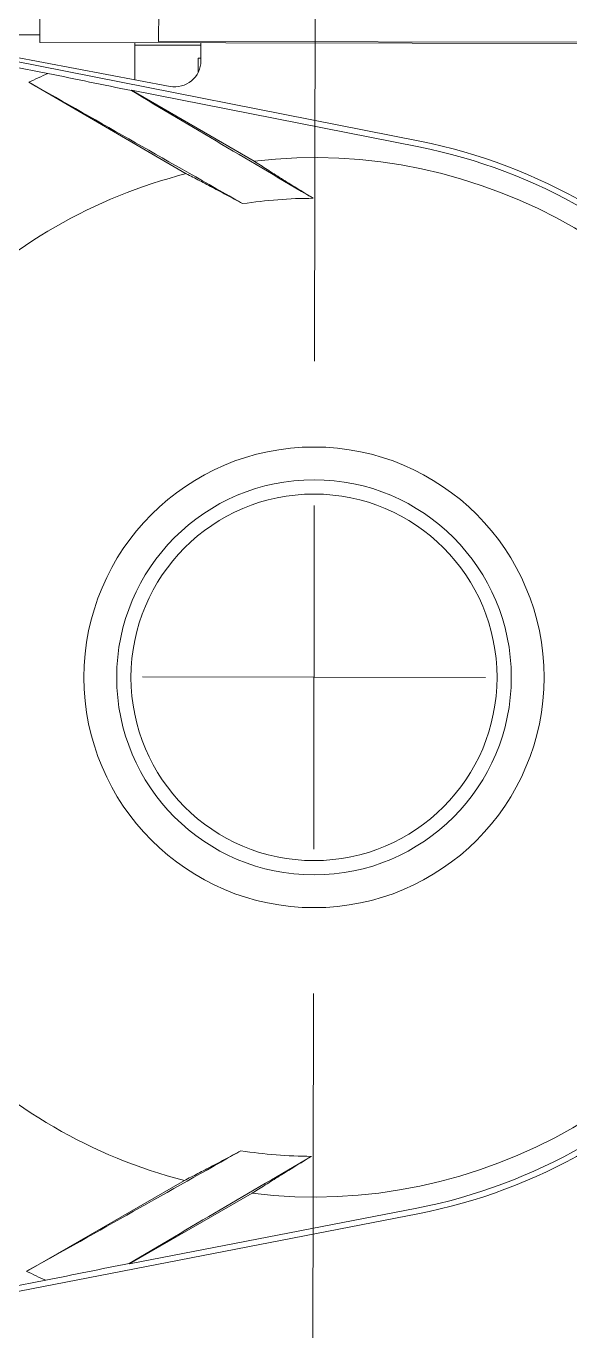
# Model space of a CAD drawing. Extents: x 766778 to 845620, y 133762 to 209800.
# Drawn here: x 786848.4 to 786953.1, y 191042 to 191292.9 of the extents above; entities that cross this region are included whole.
import ezdxf

# ---------------------------------------------------------------- set-up
doc = ezdxf.new("R2010")
doc.units = 0
doc.header["$MEASUREMENT"] = 0
doc.linetypes.add('CENTER', pattern=[2, 1.25, -0.25, 0.25, -0.25])
doc.layers.get('0').update_dxf_attribs({"color": 1, "linetype": 'CONTINUOUS'})
doc.layers.add('CENTER_LINES', color=1, linetype='CENTER')
doc.layers.add('LA-4748_SHOWN', color=2, linetype='CONTINUOUS', lineweight=53)

# ---------------------------------------------------------------- blocks, each defined once
blk = doc.blocks.new('ENGINE')
at = {"layer": 'CENTER_LINES', "color": 252, "linetype": 'Continuous', "lineweight": 5}
for p, q in [((945855.64, 205918.33), (945856.05, 205997.96)), ((945855.14, 205824.48), (945855.49, 205890.55)), ((945822.28, 205857.69), (945888.35, 205857.34)), ((945854.58, 205717.06), (945855, 205796.7))]:
    blk.add_line(p, q, dxfattribs=at)
at = {"layer": 'LA-4748_SHOWN', "color": 252, "lineweight": 5}
for p, q in [((945802.99, 205985.83), (945802.96, 205979.83)), ((945825.85, 205985.94), (945825.82, 205979.94)), ((945770.05, 205981.44), (945802.97, 205981.27)), ((945802.96, 205979.83), (945987.96, 205978.86)), ((945821.24, 205979.73), (945821.21, 205972.58)), ((945821.24, 205979.23), (945833.96, 205979.17)), ((945825.82, 205979.94), (945971.82, 205979.17)), ((945833.94, 205976.17), (945833.96, 205979.67)), ((945797.51, 205977.12), (945828, 205971.28)), ((945797.24, 205975.3), (945804.47, 205973.84)), ((945797.46, 205976.38), (945876.07, 205960.55)), ((945833.44, 205976.67), (945833.38, 205973.89)), ((945833.44, 205976.67), (945833.94, 205976.67)), ((945831.03, 205954.47), (945800.78, 205972.16)), ((945820.58, 205970.6), (945820.54, 205970.48)), ((945820.58, 205970.6), (945875.85, 205959.47)), ((945844.11, 205956.84), (945820.58, 205970.6)), ((945844.41, 205956.64), (945844.11, 205956.84)), ((945844.72, 205956.45), (945844.41, 205956.64)), ((945831.03, 205954.47), (945831.34, 205954.31)), ((945831.34, 205954.31), (945831.66, 205954.14)), ((945831.66, 205954.14), (945831.98, 205953.98)), ((945845.03, 205956.25), (945844.72, 205956.45)), ((945845.34, 205956.04), (945845.03, 205956.25)), ((945845.65, 205955.84), (945845.34, 205956.04)), ((945845.97, 205955.63), (945845.65, 205955.84)), ((945846.3, 205955.43), (945845.97, 205955.63)), ((945846.62, 205955.22), (945846.3, 205955.43)), ((945846.95, 205955.01), (945846.62, 205955.22)), ((945847.29, 205954.79), (945846.95, 205955.01)), ((945847.62, 205954.58), (945847.29, 205954.79)), ((945847.96, 205954.36), (945847.62, 205954.58)), ((945848.31, 205954.14), (945847.96, 205954.36)), ((945848.66, 205953.92), (945848.31, 205954.14)), ((945831.98, 205953.98), (945832.31, 205953.81)), ((945832.31, 205953.81), (945832.63, 205953.64)), ((945832.63, 205953.64), (945832.96, 205953.46)), ((945832.96, 205953.46), (945833.3, 205953.29)), ((945833.3, 205953.29), (945833.64, 205953.11)), ((945833.64, 205953.11), (945833.98, 205952.93)), ((945833.98, 205952.93), (945834.32, 205952.75)), ((945834.32, 205952.75), (945834.67, 205952.56)), ((945834.67, 205952.56), (945835.02, 205952.37)), ((945835.02, 205952.37), (945835.37, 205952.19)), ((945835.37, 205952.19), (945835.73, 205952)), ((945835.73, 205952), (945836.09, 205951.8)), ((945836.09, 205951.8), (945836.46, 205951.61)), ((945836.46, 205951.61), (945836.83, 205951.41)), ((945849.01, 205953.7), (945848.66, 205953.92)), ((945849.36, 205953.47), (945849.01, 205953.7)), ((945849.72, 205953.25), (945849.36, 205953.47)), ((945850.08, 205953.02), (945849.72, 205953.25)), ((945850.44, 205952.79), (945850.08, 205953.02)), ((945850.81, 205952.56), (945850.44, 205952.79)), ((945851.18, 205952.32), (945850.81, 205952.56)), ((945851.56, 205952.09), (945851.18, 205952.32)), ((945851.93, 205951.85), (945851.56, 205952.09)), ((945852.31, 205951.62), (945851.93, 205951.85)), ((945852.7, 205951.38), (945852.31, 205951.62)), ((945836.83, 205951.41), (945837.2, 205951.21)), ((945837.2, 205951.21), (945837.57, 205951.01)), ((945837.57, 205951.01), (945837.95, 205950.81)), ((945837.95, 205950.81), (945838.33, 205950.6)), ((945838.33, 205950.6), (945838.71, 205950.4)), ((945838.71, 205950.4), (945839.1, 205950.19)), ((945839.1, 205950.19), (945839.49, 205949.98)), ((945839.49, 205949.98), (945839.88, 205949.77)), ((945839.88, 205949.77), (945840.27, 205949.55)), ((945840.27, 205949.55), (945840.67, 205949.33)), ((945840.67, 205949.33), (945841.07, 205949.12)), ((945841.07, 205949.12), (945841.48, 205948.9)), ((945853.08, 205951.14), (945852.7, 205951.38)), ((945853.47, 205950.89), (945853.08, 205951.14)), ((945853.86, 205950.65), (945853.47, 205950.89)), ((945854.26, 205950.4), (945853.86, 205950.65)), ((945854.65, 205950.16), (945854.26, 205950.4)), ((945855.06, 205949.91), (945854.65, 205950.16)), ((945855.46, 205949.66), (945855.06, 205949.91)), ((945841.48, 205948.9), (945841.88, 205948.67)), ((945840.11, 205766.07), (945839.71, 205765.85)), ((945840.52, 205766.28), (945840.11, 205766.07)), ((945840.93, 205766.5), (945840.52, 205766.28)), ((945835.1, 205763.43), (945834.74, 205763.24)), ((945835.47, 205763.62), (945835.1, 205763.43)), ((945835.84, 205763.82), (945835.47, 205763.62)), ((945836.21, 205764.01), (945835.84, 205763.82)), ((945836.59, 205764.21), (945836.21, 205764.01)), ((945836.97, 205764.41), (945836.59, 205764.21)), ((945837.35, 205764.61), (945836.97, 205764.41)), ((945837.73, 205764.81), (945837.35, 205764.61)), ((945838.12, 205765.01), (945837.73, 205764.81)), ((945838.51, 205765.22), (945838.12, 205765.01)), ((945838.91, 205765.43), (945838.51, 205765.22)), ((945839.31, 205765.64), (945838.91, 205765.43)), ((945839.71, 205765.85), (945839.31, 205765.64)), ((945850.94, 205763.21), (945851.32, 205763.45)), ((945851.32, 205763.45), (945851.71, 205763.68)), ((945851.71, 205763.68), (945852.1, 205763.92)), ((945852.1, 205763.92), (945852.49, 205764.16)), ((945852.49, 205764.16), (945852.88, 205764.4)), ((945852.88, 205764.4), (945853.28, 205764.64)), ((945853.28, 205764.64), (945853.68, 205764.88)), ((945853.68, 205764.88), (945854.08, 205765.13)), ((945854.08, 205765.13), (945854.49, 205765.37)), ((945830.33, 205760.97), (945830.01, 205760.81)), ((945830.65, 205761.14), (945830.33, 205760.97)), ((945830.97, 205761.3), (945830.65, 205761.14)), ((945831.29, 205761.47), (945830.97, 205761.3)), ((945831.62, 205761.63), (945831.29, 205761.47)), ((945831.96, 205761.8), (945831.62, 205761.63)), ((945832.29, 205761.98), (945831.96, 205761.8)), ((945832.63, 205762.15), (945832.29, 205761.98)), ((945832.97, 205762.33), (945832.63, 205762.15)), ((945833.32, 205762.51), (945832.97, 205762.33)), ((945833.67, 205762.69), (945833.32, 205762.51)), ((945834.02, 205762.87), (945833.67, 205762.69)), ((945834.38, 205763.06), (945834.02, 205762.87)), ((945834.74, 205763.24), (945834.38, 205763.06)), ((945846.95, 205760.75), (945847.29, 205760.96)), ((945847.29, 205760.96), (945847.64, 205761.18)), ((945847.64, 205761.18), (945848, 205761.4)), ((945848, 205761.4), (945848.35, 205761.62)), ((945848.35, 205761.62), (945848.71, 205761.84)), ((945848.71, 205761.84), (945849.08, 205762.07)), ((945849.08, 205762.07), (945849.44, 205762.29)), ((945849.44, 205762.29), (945849.81, 205762.52)), ((945849.81, 205762.52), (945850.19, 205762.75)), ((945850.19, 205762.75), (945850.56, 205762.98)), ((945850.56, 205762.98), (945850.94, 205763.21)), ((945799.58, 205743.45), (945830.01, 205760.81)), ((945843.07, 205758.31), (945843.37, 205758.5)), ((945843.37, 205758.5), (945843.68, 205758.7)), ((945843.68, 205758.7), (945843.99, 205758.89)), ((945843.99, 205758.89), (945844.3, 205759.09)), ((945844.3, 205759.09), (945844.62, 205759.29)), ((945844.62, 205759.29), (945844.94, 205759.5)), ((945844.94, 205759.5), (945845.27, 205759.7)), ((945845.27, 205759.7), (945845.59, 205759.91)), ((945845.59, 205759.91), (945845.93, 205760.11)), ((945845.93, 205760.11), (945846.26, 205760.32)), ((945846.26, 205760.32), (945846.6, 205760.54)), ((945846.6, 205760.54), (945846.95, 205760.75)), ((945819.39, 205744.8), (945843.07, 205758.31)), ((945874.98, 205754.27), (945796.21, 205739.27)), ((945874.77, 205755.35), (945819.39, 205744.8)), ((945819.39, 205744.8), (945819.35, 205744.91)), ((945803.25, 205741.73), (945796.01, 205740.35))]:
    blk.add_line(p, q, dxfattribs=at)
for radius in [44.3, 38, 35.25]:
    blk.add_circle((945855.32, 205857.51), radius, dxfattribs=at)
for centre, radius, start, end in [((945828.94, 205976.19), 5, 259.1586, 359.6986), ((945855.32, 205857.51), 126.96, 113.6112, 115.4406), ((945855.32, 205857.51), 104, 40.752, 78.6138), ((945855.32, 205857.51), 105.1, 40.752, 78.6138), ((945855.32, 205857.51), 99.96, 22.9392, 96.437), ((945855.32, 205857.51), 99.96, 104.0627, 135.3081), ((945855.32, 205857.51), 92.14, 89.9105, 98.3816), ((945855.32, 205857.51), 99.96, 262.9603, 336.4581), ((945855.32, 205857.51), 104, 280.7835, 318.6453), ((945855.32, 205857.51), 99.96, 224.0891, 255.3346), ((945855.32, 205857.51), 105.1, 280.7835, 318.6453), ((945855.32, 205857.51), 92.14, 261.0157, 269.4868), ((945855.32, 205857.51), 126.96, 243.9567, 245.7861)]:
    blk.add_arc(centre, radius, start, end, dxfattribs=at)
for centre, major_axis, start_param, end_param in [((945949.06, 205829.61), (814, -475.89), 1.733365, 1.784479), ((945909.03, 205988.11), (655.9, -132.09), 4.562838, 4.587607), ((945953.69, 205933.78), (597.04, -349.05), 4.518165, 4.577773), ((945954.1, 205889.2), (-849.09, -484.49), 1.358021, 1.40732), ((945956.27, 205780.95), (-618.21, -352.75), 4.847851, 4.905767), ((945908.46, 205726.22), (-662.76, -126.23), 4.837274, 4.861837)]:
    blk.add_ellipse(centre, major_axis=major_axis, ratio=0.052336, start_param=start_param, end_param=end_param, dxfattribs=at)

msp = doc.modelspace()

# ---------------------------------------------------------------- block references
at = {"color": 7, "linetype": 'Continuous', "rotation": 0.1984573570547499}
msp.add_blockref('ENGINE', (-158232.80366, -17964.77499), dxfattribs=at)

doc.saveas('drawing.dxf')
